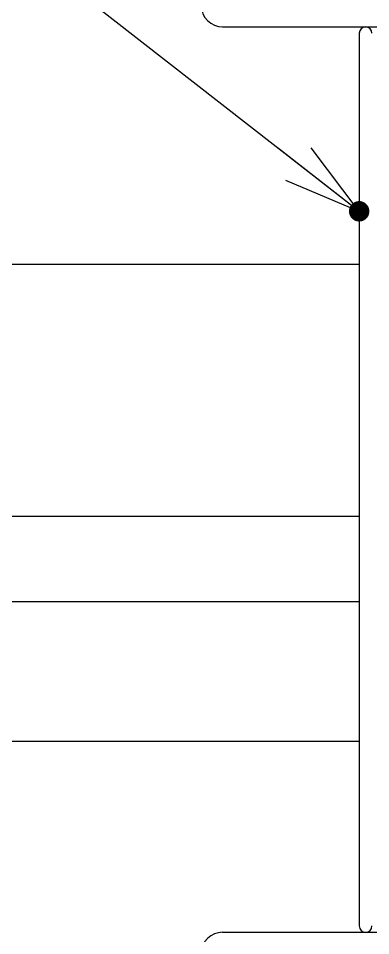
# Model space of a CAD drawing. Extents: x 443 to 1217, y -1921 to -677.
# Drawn here: x 887.49 to 895.53, y -756.88 to -735.96 of the extents above; entities that cross this region are included whole.
import ezdxf

# ---------------------------------------------------------------- set-up
doc = ezdxf.new("R2010")
doc.units = 0
doc.header["$MEASUREMENT"] = 0
doc.layers.get('0').update_dxf_attribs({"linetype": 'CONTINUOUS'})
doc.layers.add('3', color=8, linetype='CONTINUOUS')
doc.layers.add('5', color=7, linetype='CONTINUOUS')

msp = doc.modelspace()

# ---------------------------------------------------------------- linework, layer by layer
at = {"color": 7, "linetype": 'Continuous'}
msp.add_line((895.269, -740.361), (885.446, -732.717), dxfattribs=at)
at = {"color": 8}
for q in [(893.424, -738.925), (894.174, -738.913), (893.597, -739.655)]:
    msp.add_line((895.269, -740.361), q, dxfattribs=at)
at = {"color": 8, "const_width": 0.234}
msp.add_lwpolyline([(895.253, -740.476, 1), (895.285, -740.245, 1), (895.253, -740.476)], format="xyb", dxfattribs=at)
at = {"layer": '3', "color": 3, "linetype": 'Continuous'}
for p, q in [((892.152, -736.154), (910.949, -736.154)), ((895.269, -736.301), (895.269, -756.656)), ((892.152, -756.802), (910.949, -756.802))]:
    msp.add_line(p, q, dxfattribs=at)
for centre, radius, start, end in [((892.152, -735.667), 0.487, 180, 270), ((895.415, -736.301), 0.146, 0, 180), ((895.415, -756.656), 0.146, 180, 0), ((892.152, -757.289), 0.487, 90, 180)]:
    msp.add_arc(centre, radius, start, end, dxfattribs=at)
at = {"layer": '5', "color": 3, "linetype": 'Continuous'}
for p, q in [((895.269, -741.571), (866.732, -741.571)), ((895.269, -747.319), (864.785, -747.319)), ((895.269, -749.267), (864.785, -749.267)), ((876.861, -752.444), (895.269, -752.444))]:
    msp.add_line(p, q, dxfattribs=at)

doc.saveas('drawing.dxf')
